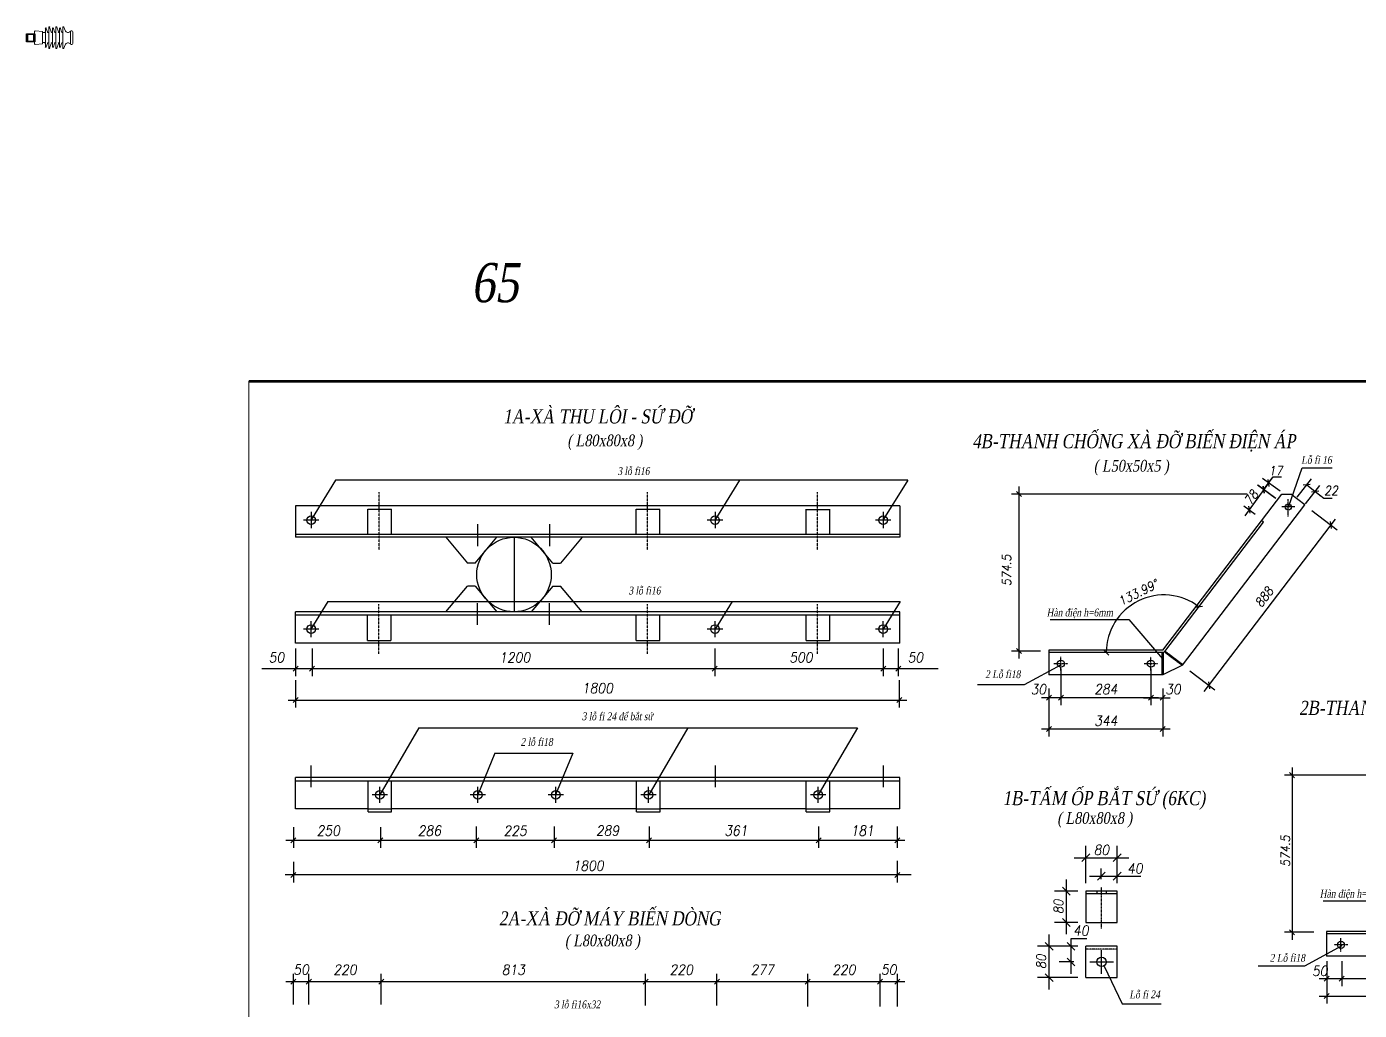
# Model space of a CAD drawing. Header units: inches. Extents: x -246336 to 136055, y -106871 to 69513.
# Drawn here: x 15254 to 26710, y 31356 to 39813 of the extents above; entities that cross this region are included whole.
import ezdxf
from ezdxf.enums import TextEntityAlignment as Align

# ---------------------------------------------------------------- set-up
doc = ezdxf.new("R2010")
doc.units = ezdxf.units.IN
doc.header["$MEASUREMENT"] = 0
doc.linetypes.add('DASHDOTX2', pattern=[2, 1, -0.5, 0, -0.5])
doc.linetypes.add('DASHEDX2', pattern=[1.5, 1, -0.5])
for name, color, linetype in [('COTSAT', 3, 'Continuous'), ('D-XA', 7, 'Continuous'), ('Layer1', 7, 'Continuous'), ('XA-TT1', 7, 'Continuous'), ('XA-TT2', 7, 'Continuous')]:
    doc.layers.add(name, color=color, linetype=linetype)
doc.styles.add('COM2', font='complex.shx', dxfattribs={"width": 0.9, "oblique": 10, "height": 2})
doc.styles.add('COM25', font='VNTIME_0.TTF', dxfattribs={"width": 0.8, "height": 2.5})
doc.styles.add('COM3', font='Vhtime.ttf', dxfattribs={"height": 3})
doc.dimstyles.new('PKT2', dxfattribs={"dimtxt": 2, "dimasz": 1.5, "dimexe": 3, "dimexo": 2, "dimgap": 1, "dimtad": 0, "dimtoh": 1, "dimdec": 1, "dimdsep": 46, "dimtxsty": 'COM2', "dimcen": -4, "dimdle": 3, "dimclrd": 4, "dimclre": 4, "dimadec": 0, "dimazin": 0, "dimtfac": 1, "dimtdec": 1, "dimtmove": 0, "dimatfit": 3, "dimfxl": 1, "dimtvp": 1, "dimtolj": 1, "dimtzin": 0, "dimarcsym": 0})

# ---------------------------------------------------------------- blocks, each defined once
blk = doc.blocks.new('_OBLIQUE')
at = {"color": 0, "linetype": 'ByBlock'}
blk.add_line((-0.5, -0.5), (0.5, 0.5), dxfattribs=at)
blk = doc.blocks.new('HAN')
at = {"layer": 'XA-TT2'}
for p, q in [((0, 0), (0, 0.4)), ((0.15, 0), (0.15, 0.4)), ((0.3, 0), (0.3, 0.4)), ((0.45, 0), (0.45, 0.4)), ((0.6, 0), (0.6, 0.4)), ((0.75, 0), (0.75, 0.4)), ((0.9, 0), (0.9, 0.4)), ((1.05, 0), (1.05, 0.4)), ((1.2, 0), (1.2, 0.4)), ((1.35, 0), (1.35, 0.4)), ((1.5, 0), (1.5, 0.4)), ((1.65, 0), (1.65, 0.4)), ((1.8, 0), (1.8, 0.4)), ((1.95, 0), (1.95, 0.4)), ((2.1, 0), (2.1, 0.4)), ((2.25, 0), (2.25, 0.4)), ((2.4, 0), (2.4, 0.4)), ((2.55, 0), (2.55, 0.4)), ((2.7, 0), (2.7, 0.4)), ((2.85, 0), (2.85, 0.4)), ((3, 0), (3, 0.4)), ((3.15, 0), (3.15, 0.4)), ((3.3, 0), (3.3, 0.4)), ((3.45, 0), (3.45, 0.4)), ((3.6, 0), (3.6, 0.4)), ((3.75, 0), (3.75, 0.4)), ((3.9, 0), (3.9, 0.4)), ((4.05, 0), (4.05, 0.4)), ((4.2, 0), (4.2, 0.4)), ((4.35, 0), (4.35, 0.4))]:
    blk.add_line(p, q, dxfattribs=at)
blk = doc.blocks.new('sdfdf')
at = {"layer": 'Layer1', "color": 9, "linetype": 'Continuous', "lineweight": 5}
for p, q in [((7998, 39681), (7998, 39629)), ((8067, 39683), (8005, 39688)), ((8067, 39629), (8067, 39683)), ((8083, 39672), (8067, 39672)), ((8091, 39708), (8091, 39629)), ((8109, 39678), (8099, 39708)), ((8120, 39720), (8120, 39629)), ((8142, 39678), (8128, 39720)), ((8152, 39708), (8152, 39629)), ((8170, 39678), (8161, 39708)), ((8181, 39720), (8181, 39629)), ((8203, 39678), (8190, 39720)), ((8214, 39708), (8214, 39629)), ((8231, 39678), (8222, 39708)), ((8242, 39720), (8242, 39629)), ((8260, 39691), (8251, 39720)), ((8307, 39683), (8307, 39629)), ((8328, 39629), (8328, 39679)), ((7998, 39576), (7998, 39629)), ((8067, 39575), (8005, 39570)), ((8067, 39629), (8067, 39575)), ((8083, 39586), (8067, 39586)), ((8091, 39550), (8091, 39629)), ((8109, 39580), (8099, 39549)), ((8120, 39538), (8120, 39629)), ((8142, 39580), (8128, 39538)), ((8152, 39550), (8152, 39629)), ((8170, 39580), (8161, 39549)), ((8181, 39538), (8181, 39629)), ((8203, 39580), (8190, 39538)), ((8214, 39550), (8214, 39629)), ((8231, 39580), (8222, 39549)), ((8242, 39538), (8242, 39629)), ((8260, 39567), (8251, 39538)), ((8307, 39574), (8307, 39629)), ((8328, 39629), (8328, 39579))]:
    blk.add_line(p, q, dxfattribs=at)
for centre, radius, start, end in [((8005, 39681), 6.7, 92.5489, 177.9344), ((8082, 39681), 9.23, 275.2806, 343.2481), ((8005, 39577), 6.7, 182.0656, 267.4511), ((8082, 39577), 9.23, 16.7519, 84.7194)]:
    blk.add_arc(centre, radius, start, end, dxfattribs=at)
at = {"layer": 'Layer1', "color": 9, "linetype": 'Continuous', "lineweight": 5, "extrusion": (0, 0, -1)}
for centre, major_axis, start_param, end_param in [((8095, 39708), (4.22, 0), 3.094054, 6.116831), ((8114, 39679), (5.71, 0), 0.402312, 2.8943), ((8124, 39719), (4.48, 0), 3.291437, 5.982469), ((8147, 39679), (5.71, 0), 0.402312, 2.8943), ((8157, 39708), (4.22, 0), 3.094054, 6.116831), ((8176, 39679), (5.71, 0), 0.402312, 2.8943), ((8185, 39719), (4.48, 0), 3.291437, 5.982469), ((8208, 39679), (5.71, 0), 0.402312, 2.8943), ((8218, 39708), (4.22, 0), 3.094054, 6.116831), ((8237, 39679), (5.71, 0), 0.402312, 2.8943), ((8247, 39719), (4.48, 0), 3.291437, 5.982469), ((8286, 39700), (27.3, 0), 0.67706, 2.781074), ((8317, 39677), (11.6, 0), 3.786737, 6.096978)]:
    blk.add_ellipse(centre, major_axis=major_axis, ratio=0.970874, start_param=start_param, end_param=end_param, dxfattribs=at)
at = {"layer": 'Layer1', "color": 9, "linetype": 'Continuous', "lineweight": 5}
for centre, major_axis, start_param, end_param in [((8095, 39550), (4.22, 0), 3.094054, 6.116831), ((8114, 39579), (5.71, 0), 0.402312, 2.8943), ((8124, 39539), (4.48, 0), 3.291437, 5.982469), ((8147, 39579), (5.71, 0), 0.402312, 2.8943), ((8157, 39550), (4.22, 0), 3.094054, 6.116831), ((8176, 39579), (5.71, 0), 0.402312, 2.8943), ((8185, 39539), (4.48, 0), 3.291437, 5.982469), ((8208, 39579), (5.71, 0), 0.402312, 2.8943), ((8218, 39550), (4.22, 0), 3.094054, 6.116831), ((8237, 39579), (5.71, 0), 0.402312, 2.8943), ((8247, 39539), (4.48, 0), 3.291437, 5.982469), ((8286, 39558), (27.3, 0), 0.67706, 2.781074), ((8317, 39581), (11.6, 0), 3.786737, 6.096978)]:
    blk.add_ellipse(centre, major_axis=major_axis, ratio=0.970874, start_param=start_param, end_param=end_param, dxfattribs=at)
at = {"layer": 'XA-TT1', "color": 7, "flags": 128}
for points in [[(8000, 39599), (8000, 39592), (7930, 39592), (7930, 39662), (7937, 39662)], [(7930, 39655), (7930, 39662), (8000, 39662), (8000, 39592), (7993, 39592)], [(7993, 39599), (7993, 39655), (7937, 39655)], [(7937, 39655), (7937, 39599), (7993, 39599)]]:
    blk.add_lwpolyline(points, dxfattribs=at)

msp = doc.modelspace()

# ---------------------------------------------------------------- linework, layer by layer
at = {"linetype": 'Continuous'}
for p, q in [((17699.892, 35641.017), (17699.892, 35502.275)), ((21171.687, 35641.017), (21171.687, 35502.275)), ((22616.858, 35641.017), (22616.858, 35502.275)), ((17765.938, 35570.995), (17632.828, 35570.995)), ((19128.745, 35535.052), (19128.745, 35347.489)), ((19749.886, 35535.052), (19749.886, 35347.489)), ((21237.734, 35570.995), (21104.623, 35570.995)), ((22682.904, 35570.995), (22549.794, 35570.995)), ((19128.745, 34670.189), (19128.745, 34857.752)), ((19749.886, 34670.189), (19749.886, 34857.752)), ((17765.938, 34634.246), (17632.828, 34634.246)), ((17699.892, 34564.223), (17699.892, 34702.966)), ((21237.734, 34634.246), (21104.623, 34634.246)), ((21171.687, 34564.223), (21171.687, 34702.966)), ((22682.904, 34634.246), (22549.794, 34634.246)), ((22616.858, 34564.223), (22616.858, 34702.966)), ((17699.892, 33273.42), (17699.892, 33460.983)), ((21174.986, 33273.42), (21174.986, 33460.983)), ((22618.986, 33273.42), (22618.986, 33460.983)), ((18291.18, 33139.344), (18291.18, 33278.086)), ((19133.093, 33139.344), (19133.093, 33278.086)), ((19803.079, 33139.344), (19803.079, 33278.086)), ((20600.457, 33139.344), (20600.457, 33278.086)), ((22058.783, 33139.344), (22058.783, 33278.086)), ((18357.226, 33209.366), (18224.116, 33209.366)), ((19199.139, 33209.366), (19066.028, 33209.366)), ((19869.125, 33209.366), (19736.015, 33209.366)), ((20666.503, 33209.366), (20533.392, 33209.366)), ((22124.829, 33209.366), (21991.719, 33209.366))]:
    msp.add_line(p, q, dxfattribs=at)
at = {"linetype": 'DASHDOTX2'}
msp.add_line((24491.812, 32416.205), (24491.812, 32060.904), dxfattribs=at)
at = {"const_width": 8.64}
msp.add_lwpolyline([(17164.348, 24439.359), (17164.348, 36763.805), (34012.348, 36763.805), (34012.348, 24439.359)], close=True, dxfattribs=at)
for centre, radius in [((26099.155, 35683.699), 26.957), ((24495.182, 31772.264), 40.435)]:
    msp.add_circle(centre, radius)
at = {"layer": 'COTSAT', "linetype": 'Continuous'}
for p, q in [((26156.055, 35683.699), (26045.003, 35683.699)), ((17756.372, 35570.995), (17645.319, 35570.995)), ((21228.167, 35570.995), (21117.115, 35570.995)), ((22673.337, 35570.995), (22562.285, 35570.995)), ((17756.372, 34634.246), (17645.319, 34634.246)), ((21228.167, 34634.246), (21117.115, 34634.246)), ((22673.337, 34634.246), (22562.285, 34634.246)), ((18347.659, 33209.366), (18236.607, 33209.366)), ((19189.572, 33209.366), (19078.52, 33209.366)), ((19859.558, 33209.366), (19748.506, 33209.366)), ((20656.936, 33209.366), (20545.884, 33209.366)), ((22115.262, 33209.366), (22004.21, 33209.366))]:
    msp.add_line(p, q, dxfattribs=at)
at = {"layer": 'D-XA'}
for p, q in [((24358.57, 31637.334), (24358.57, 31906.902)), ((24628.138, 31637.334), (24628.138, 31906.902))]:
    msp.add_line(p, q, dxfattribs=at)
at = {"layer": 'D-XA', "linetype": 'Continuous'}
for p, q in [((24495.182, 31671.176), (24495.182, 31873.352)), ((24394.094, 31772.264), (24596.27, 31772.264))]:
    msp.add_line(p, q, dxfattribs=at)
at = {"layer": 'D-XA'}
for centre in [(17699.892, 35570.995), (21171.687, 35570.995), (22616.858, 35570.995), (17699.892, 34634.246), (21171.687, 34634.246), (22616.858, 34634.246), (18291.18, 33209.366), (19133.093, 33209.366), (19803.079, 33209.366), (20600.457, 33209.366), (22058.783, 33209.366)]:
    msp.add_circle(centre, 37.066, dxfattribs=at)
at = {"layer": 'Defpoints', "linetype": 'ByBlock'}
msp.add_point((26099.155, 35683.699), dxfattribs=at)
at = {"layer": 'XA-TT1', "linetype": 'DASHEDX2'}
for p, q in [((18285.622, 35315.402), (18285.622, 35812.186)), ((20592.398, 35315.402), (20592.398, 35812.186)), ((22053.629, 35315.402), (22053.629, 35812.186)), ((18281.8, 34421.524), (18281.8, 34847.266)), ((20592.398, 34421.524), (20592.398, 34847.266)), ((22053.629, 34421.524), (22053.629, 34847.266))]:
    msp.add_line(p, q, dxfattribs=at)
at = {"layer": 'XA-TT1'}
for p, q in [((26043.889, 35794.632), (26120.367, 35794.632)), ((22759.908, 35692.3), (17565.108, 35692.3)), ((18003.156, 35422.732), (17565.108, 35422.732)), ((22759.908, 35422.732), (18003.156, 35422.732)), ((18003.156, 34782.508), (17565.108, 34782.508)), ((22759.908, 34782.508), (18003.156, 34782.508)), ((22759.908, 34512.94), (17565.108, 34512.94)), ((25020.523, 34431.891), (25020.523, 34239.824)), ((18003.156, 33357.629), (17565.108, 33357.629)), ((22759.908, 33357.629), (18003.156, 33357.629)), ((18188.803, 33088.061), (17565.108, 33088.061)), ((21956.406, 33088.061), (20700.256, 33088.061)), ((22759.908, 33088.061), (22158.582, 33088.061)), ((24358.57, 32381.202), (24358.57, 32111.634)), ((24628.138, 32357.614), (24358.57, 32357.614)), ((24628.138, 32357.614), (24358.57, 32357.614)), ((24452.893, 32381.202), (24452.893, 32357.614)), ((24452.893, 32381.202), (24452.893, 32357.614)), ((24533.815, 32381.202), (24533.815, 32357.614)), ((24533.815, 32381.202), (24533.815, 32357.614)), ((24628.138, 32111.634), (24628.138, 32381.202)), ((24358.57, 32111.634), (24628.138, 32111.634)), ((24358.57, 32111.634), (24628.138, 32111.634)), ((24358.57, 31637.334), (24628.138, 31637.334)), ((24358.57, 31637.334), (24628.138, 31637.334))]:
    msp.add_line(p, q, dxfattribs=at)
at = {"layer": 'XA-TT1', "linetype": 'DASHDOTX2', "ltscale": 0.2}
for p, q in [((26099.155, 35602.857), (26099.155, 35751.604)), ((24144.512, 34276.649), (24144.512, 34395.07)), ((24918.386, 34277.024), (24918.386, 34395.444)), ((24203.723, 34335.859), (24085.302, 34335.859)), ((24977.596, 34336.234), (24859.175, 34336.234)), ((26552.275, 31859.709), (26552.275, 31978.13)), ((26611.486, 31918.92), (26493.065, 31918.92))]:
    msp.add_line(p, q, dxfattribs=at)
at = {"layer": 'XA-TT1', "linetype": 'DASHEDX2', "ltscale": 3}
for p, q in [((18188.295, 35665.343), (18390.471, 35665.343)), ((18188.295, 35445.724), (18188.295, 35665.343)), ((18390.471, 35445.724), (18390.471, 35665.343)), ((20495.071, 35445.724), (20495.071, 35665.343)), ((20495.071, 35665.343), (20697.247, 35665.343)), ((20697.247, 35445.724), (20697.247, 35665.343)), ((21956.302, 35445.724), (21956.302, 35665.343)), ((21956.302, 35661.378), (22158.478, 35661.378)), ((22158.478, 35445.724), (22158.478, 35665.343)), ((17565.108, 35449.689), (22759.908, 35449.689)), ((17565.108, 34755.551), (22759.908, 34755.551)), ((18184.473, 34535.932), (18184.473, 34755.551)), ((18386.649, 34535.932), (18386.649, 34755.551)), ((20495.071, 34535.932), (20495.071, 34755.551)), ((20697.247, 34535.932), (20697.247, 34755.551)), ((21956.302, 34535.932), (21956.302, 34755.551)), ((22158.478, 34535.932), (22158.478, 34755.551)), ((18184.473, 34535.932), (18386.649, 34535.932)), ((20495.071, 34535.932), (20697.247, 34535.932)), ((21956.302, 34535.932), (22158.478, 34535.932)), ((18188.803, 33088.061), (18390.979, 33088.061)), ((20498.08, 33088.061), (20700.256, 33088.061)), ((21956.406, 33088.061), (22158.582, 33088.061))]:
    msp.add_line(p, q, dxfattribs=at)
at = {"layer": 'XA-TT1', "linetype": 'Continuous'}
for p, q in [((17565.108, 33330.672), (17914.693, 33330.672)), ((17914.693, 33330.672), (22759.908, 33330.672)), ((18188.803, 33064.037), (18188.803, 33330.672)), ((18390.979, 33064.037), (18390.979, 33330.672)), ((20498.08, 33064.037), (20498.08, 33330.672)), ((20700.256, 33064.037), (20700.256, 33330.672)), ((21956.406, 33064.037), (21956.406, 33330.672)), ((22158.582, 33064.037), (22158.582, 33330.672)), ((18188.803, 33064.037), (18390.979, 33064.037)), ((20498.08, 33088.061), (18390.979, 33088.061)), ((20498.08, 33064.037), (20700.256, 33064.037)), ((21956.406, 33064.037), (22158.582, 33064.037))]:
    msp.add_line(p, q, dxfattribs=at)
at = {"layer": 'XA-TT1', "linetype": 'DASHEDX2', "ltscale": 0.5}
msp.add_line((24628.138, 31883.315), (24358.57, 31883.315), dxfattribs=at)
at = {"layer": 'XA-TT1'}
for points in [[(17565.108, 35692.3), (17565.108, 35422.732)], [(22759.908, 35692.3), (22759.908, 35422.732)], [(17565.108, 34512.94), (17565.108, 34782.508)], [(22759.908, 34512.94), (22759.908, 34782.508)], [(25020.754, 34452.108), (24042.068, 34452.111)], [(24042.068, 34452.111), (24042.068, 34239.826)], [(25020.523, 34431.891), (24042.068, 34431.893)], [(25020.523, 34239.824), (24042.068, 34239.826)], [(17565.108, 33088.061), (17565.108, 33357.629)], [(22759.908, 33088.061), (22759.908, 33357.629)], [(27368.409, 32035.169), (26428.364, 32035.171)], [(26428.364, 32035.171), (26428.364, 31822.886)], [(27368.178, 32014.951), (26428.364, 32014.953)], [(27368.178, 31822.884), (26428.364, 31822.886)]]:
    msp.add_lwpolyline(points, dxfattribs=at)
at = {"layer": 'XA-TT1', "linetype": 'Continuous'}
for points in [[(24628.138, 32381.202), (24358.57, 32381.202)], [(24628.138, 31906.902), (24358.57, 31906.902)]]:
    msp.add_lwpolyline(points, dxfattribs=at)
at = {"layer": 'XA-TT2', "color": 8}
for p, q in [((26105.18, 35690.123), (26219.884, 36021.417)), ((26219.884, 36021.417), (26477.194, 36021.417)), ((17910.142, 35914.298), (17699.892, 35571.646)), ((22828.178, 35914.298), (17910.142, 35914.298)), ((21383.115, 35914.298), (21176.281, 35578.195)), ((22828.178, 35914.298), (22620.943, 35577.544)), ((23784.181, 35859.615), (23784.181, 34379.517)), ((25926.865, 35884.037), (25725.217, 35607.119)), ((25985.931, 35759.905), (25834.989, 35869.819)), ((25993.392, 35755.434), (25836.337, 35869.799)), ((26028.93, 35818.955), (25877.988, 35928.869)), ((25887.372, 35831.674), (25968.516, 35943.108)), ((25930.371, 35890.724), (25968.274, 35942.775)), ((25968.274, 35942.775), (26039.866, 35942.775)), ((26174.911, 35766.837), (26297.684, 35924.888)), ((26247.638, 35710.342), (26370.412, 35868.393)), ((26257.932, 35873.713), (26381.834, 35777.466)), ((25747.401, 35794.815), (23719.381, 35794.815)), ((26330.66, 35817.218), (26405.67, 35758.951)), ((26405.67, 35758.951), (26475.614, 35758.951)), ((25718.121, 35692.446), (25815.745, 35621.357)), ((26302.26, 35652.991), (26518.43, 35488.249)), ((25377.495, 34098.059), (26506.169, 35579.066)), ((17844.583, 34871.092), (17698.43, 34633.595)), ((17844.583, 34871.092), (22763.964, 34871.743)), ((21318.794, 34871.743), (21172.641, 34634.246)), ((22763.964, 34871.743), (22617.811, 34634.246)), ((24052.87, 34715.283), (24729.825, 34715.283)), ((24729.825, 34715.283), (25017.891, 34377.232)), ((17566.02, 34466.067), (17566.02, 34228.938)), ((17707.316, 34466.067), (17707.316, 34228.938)), ((21169.058, 34466.067), (21169.058, 34228.938)), ((22617.338, 34466.067), (22617.338, 34228.938)), ((22746.86, 34466.067), (22746.86, 34228.938)), ((23970.027, 34444.317), (23719.381, 34444.317)), ((17277.065, 34293.738), (23089.593, 34293.738)), ((24146.354, 34327.538), (23828.2, 34154.219)), ((24144.512, 34292.659), (24144.512, 33978.765)), ((24918.386, 34292.659), (24918.386, 33978.765)), ((25252.143, 34275.063), (25468.312, 34110.32)), ((17566.02, 34195.565), (17566.02, 33958.435)), ((22755.526, 34195.565), (22755.526, 33958.435)), ((23828.2, 34154.219), (23429.061, 34154.219)), ((24209.312, 34043.565), (23977.268, 34043.565)), ((24042.068, 34123.956), (24042.068, 33710.484)), ((24042.068, 34123.956), (24042.068, 33978.765)), ((24983.186, 34043.565), (24079.712, 34043.565)), ((24144.512, 34116.843), (24144.512, 33978.765)), ((24853.586, 34043.565), (25085.323, 34043.565)), ((24918.386, 34116.843), (24918.386, 33978.765)), ((25020.523, 34123.954), (25020.523, 33710.484)), ((25020.523, 34094.911), (25020.523, 33978.765)), ((17501.22, 34023.235), (22820.326, 34023.235)), ((18625.033, 33783.547), (18289.208, 33209.366)), ((18625.033, 33783.547), (22395.052, 33783.547)), ((20937.235, 33783.547), (20601.41, 33209.366)), ((22395.052, 33783.547), (22059.227, 33209.366)), ((23977.268, 33775.284), (25085.323, 33775.284)), ((19278.737, 33566.39), (19132.584, 33209.366)), ((19278.737, 33566.39), (19948.187, 33566.759)), ((19948.187, 33566.759), (19801.616, 33208.715)), ((28095.056, 33377.875), (26067.036, 33377.875)), ((26131.836, 33442.675), (26131.836, 31962.577)), ((17547.845, 32930.288), (17547.845, 32753.305)), ((18295.882, 32930.288), (18295.882, 32753.305)), ((18295.882, 32930.288), (18295.882, 32753.305)), ((19119.191, 32938.057), (19119.191, 32753.305)), ((19119.191, 32938.057), (19119.191, 32753.305)), ((19788.18, 32938.057), (19788.18, 32753.305)), ((19788.18, 32938.057), (19788.18, 32753.305)), ((20605.207, 32938.057), (20605.207, 32753.305)), ((20605.207, 32938.057), (20605.207, 32753.305)), ((22062.576, 32938.057), (22062.576, 32753.305)), ((22062.576, 32938.057), (22062.576, 32753.305)), ((22738.269, 32938.057), (22738.269, 32753.305)), ((17483.045, 32818.105), (18063.823, 32818.105)), ((17934.223, 32818.105), (19183.991, 32818.105)), ((19054.391, 32818.105), (19852.98, 32818.105)), ((19723.38, 32818.105), (20957.59, 32818.105)), ((20827.99, 32818.105), (21541.011, 32818.105)), ((21411.411, 32818.105), (22350.021, 32818.105)), ((22220.421, 32818.105), (22803.069, 32818.105)), ((24358.57, 32448.594), (24358.57, 32769.231)), ((24628.138, 32448.594), (24628.138, 32769.231)), ((24257.482, 32668.143), (24729.226, 32668.143)), ((17547.845, 32633.234), (17547.845, 32456.251)), ((22738.269, 32641.003), (22738.269, 32456.251)), ((24491.812, 32483.597), (24491.812, 32574.759)), ((24628.138, 32448.594), (24628.138, 32574.759)), ((22856.847, 32521.051), (17476.004, 32521.051)), ((24191.436, 32482.29), (24191.436, 32010.546)), ((24390.724, 32508.971), (24628.138, 32508.971)), ((24628.138, 32508.971), (24832.012, 32508.971)), ((24291.178, 32381.202), (24090.348, 32381.202)), ((26400.525, 32298.343), (27077.48, 32298.343)), ((24291.178, 32111.634), (24090.348, 32111.634)), ((24044.392, 31536.246), (24044.392, 32007.99)), ((24231.819, 31974.294), (24368.3, 31974.294)), ((24231.819, 31906.902), (24231.819, 31974.294)), ((26317.682, 32027.377), (26067.036, 32027.377)), ((24291.178, 31906.902), (23943.304, 31906.902)), ((24291.178, 31906.902), (24130.731, 31906.902)), ((24231.819, 31671.176), (24231.819, 31906.902)), ((26558.41, 31910.598), (26240.256, 31737.279)), ((24254.991, 31772.264), (24130.731, 31772.264)), ((26240.256, 31737.279), (25841.118, 31737.279)), ((26430.159, 31779.17), (26430.159, 31564.608)), ((26558.963, 31779.17), (26558.963, 31564.608)), ((26558.963, 31779.17), (26558.963, 31564.608)), ((17547.452, 31406.909), (17547.452, 31668.735)), ((17680.158, 31406.909), (17680.158, 31668.735)), ((17680.158, 31406.909), (17680.158, 31668.735)), ((18302.218, 31406.909), (18302.218, 31668.735)), ((18302.218, 31406.909), (18302.218, 31668.735)), ((20574.811, 31398.625), (20574.811, 31668.735)), ((20574.811, 31398.625), (20574.811, 31668.735)), ((21188.577, 31398.625), (21188.577, 31668.735)), ((21188.577, 31398.625), (21188.577, 31668.735)), ((21968.225, 31390.342), (21968.225, 31668.735)), ((21968.225, 31390.342), (21968.225, 31668.735)), ((22590.286, 31390.342), (22590.286, 31668.735)), ((22590.286, 31390.342), (22590.286, 31668.735)), ((22739.58, 31390.342), (22739.58, 31668.735)), ((24291.178, 31637.334), (23943.304, 31637.334)), ((26365.359, 31629.408), (26623.763, 31629.408)), ((26494.163, 31629.408), (27332.182, 31629.408)), ((17482.652, 31603.935), (17744.958, 31603.935)), ((17615.358, 31603.935), (18367.018, 31603.935)), ((18237.418, 31603.935), (20639.611, 31603.935)), ((20510.011, 31603.935), (21253.377, 31603.935)), ((21123.777, 31603.935), (22033.025, 31603.935)), ((21903.425, 31603.935), (22655.086, 31603.935)), ((22525.486, 31603.935), (22804.38, 31603.935)), ((26430.159, 31562.001), (26430.159, 31414.527)), ((26365.359, 31479.327), (27448.106, 31479.327))]:
    msp.add_line(p, q, dxfattribs=at)
at = {"layer": 'XA-TT2'}
for p, q in [((25020.754, 34452.108), (26043.889, 35794.632)), ((26240.83, 35702.827), (26120.367, 35794.632)), ((25189.596, 34323.434), (26240.83, 35702.827)), ((25036.834, 34439.854), (25885.607, 35553.585)), ((25885.607, 35553.585), (25869.527, 35565.84)), ((19443.776, 35422.732), (19443.776, 34782.508)), ((25026.724, 34433.549), (25020.523, 34431.891)), ((25032.154, 34436.276), (25026.724, 34433.549)), ((25036.834, 34439.854), (25032.154, 34436.276)), ((25036.834, 34439.854), (25189.596, 34323.434)), ((25189.596, 34323.434), (25020.523, 34239.824))]:
    msp.add_line(p, q, dxfattribs=at)
at = {"layer": 'XA-TT2', "color": 2}
for p, q in [((18857.844, 35422.943), (19043.172, 35201.358)), ((19110.564, 35201.358), (19295.892, 35422.943)), ((19776.989, 35201.358), (19591.661, 35422.943)), ((20029.709, 35422.943), (19844.381, 35201.358)), ((19110.564, 35201.358), (19043.172, 35201.358)), ((19776.989, 35201.358), (19844.381, 35201.358)), ((18857.844, 34782.298), (19043.172, 35003.882)), ((19110.564, 35003.882), (19043.172, 35003.882)), ((19110.564, 35003.882), (19295.892, 34782.298)), ((19776.989, 35003.882), (19591.661, 34782.298)), ((19776.989, 35003.882), (19844.381, 35003.882)), ((20029.709, 34782.298), (19844.381, 35003.882))]:
    msp.add_line(p, q, dxfattribs=at)
at = {"layer": 'XA-TT2', "const_width": 21.6}
msp.add_lwpolyline([(34012.348, 36763.805), (17164.348, 36763.805)], dxfattribs=at)
at = {"layer": 'XA-TT2'}
for points in [[(24144.512, 34366.186, -1), (24144.512, 34305.533, -1)], [(26552.275, 31949.246, -1), (26552.275, 31888.593, -1)]]:
    msp.add_lwpolyline(points, format="xyb", close=True, dxfattribs=at)
for centre, radius in [((19443.776, 35102.62), 320.112), ((24918.386, 34335.859), 30.326)]:
    msp.add_circle(centre, radius, dxfattribs=at)
at = {"layer": 'XA-TT2', "color": 8}
msp.add_arc((25030.766, 34431.891), 495.632, 52.6890167, 179.9998718, dxfattribs=at)

# ---------------------------------------------------------------- block references
msp.add_blockref('sdfdf', (7324.145, 89.15))
at = {"layer": 'XA-TT1', "zscale": 40.46149275337744}
for p, xscale, yscale, rotation in [((25029.258, 34424.315), 40.46149275335847, -46.9580540151328, 270), ((25048.262, 34441.968), 40.46149275337936, -43.04493418062702, 322.9951925177077)]:
    msp.add_blockref('HAN', p, dxfattribs=dict(at, xscale=xscale, yscale=yscale, rotation=rotation))
at = {"layer": 'XA-TT2', "color": 8}
for p, xscale, yscale, zscale, rotation in [((25887.372, 35831.674), 43.1999999999993, 43.20000000000073, 43.2, 233.9384020150318), ((25888.721, 35831.654), 43.1999999999993, 43.20000000000073, 43.2, 53.93840201503177), ((25930.371, 35890.724), 43.1999999999993, 43.20000000000073, 43.2, 53.93840201503177), ((26257.932, 35873.713), 43.19999999999706, 43.20000000000073, 43.2, 142.1599094092799), ((23784.181, 35794.815), 43.20000000000073, 43.20000000000073, 43.2, 90), ((26330.66, 35817.218), 43.19999999999706, 43.20000000000073, 43.2, 322.1599094092799), ((25763.362, 35659.502), 43.1999999999993, 43.20000000000073, 43.2, 233.9384020150318), ((26466.891, 35527.527), 43.19999999997886, 43.20000000000073, 43.2, 52.68901666401419), ((25331.188, 34826.095), 43.20000000002103, 43.20000000000073, 43.2, 322.6890166640204), ((23784.181, 34444.317), 43.20000000000073, 43.20000000000073, 43.2, 270), ((24535.134, 34431.892), 43.20000000002884, 43.20000000000073, 43.2, 269.9998717971734), ((17566.02, 34293.738), 43.19999999999709, 43.20000000000073, 43.2, 180), ((17707.316, 34293.738), 43.19999999999709, 43.20000000000073, 43.2, 180), ((21169.058, 34293.738), 43.19999999999709, 43.20000000000073, 43.2, 180), ((22617.338, 34293.738), 43.19999999999709, 43.20000000000073, 43.2, 180), ((22746.86, 34293.738), 43.19999999999709, 43.20000000000073, 43.2, 180), ((25416.773, 34149.598), 43.19999999997005, 43.20000000000073, 43.2, 232.6890166640295), ((17566.02, 34023.235), 43.19999999999709, 43.20000000000073, 43.2, 180), ((24042.068, 34043.565), 43.19999999999709, 43.20000000000073, 43.2, 180), ((24144.512, 34043.565), 43.19999999999709, 43.20000000000073, 43.2, 180), ((24918.386, 34043.565), 43.19999999999709, 43.20000000000073, 43.2, 180), ((24042.068, 33775.284), 43.19999999999709, 43.20000000000073, 43.2, 180), ((26131.836, 33377.875), 43.20000000000073, 43.20000000000073, 43.2, 90), ((17547.845, 32818.105), 43.19999999999709, 43.20000000000073, 43.2, 180), ((18295.882, 32818.105), 43.19999999999709, 43.20000000000073, 43.2, 180), ((19119.191, 32818.105), 43.19999999999709, 43.20000000000073, 43.2, 180), ((19788.18, 32818.105), 43.19999999999709, 43.20000000000073, 43.2, 180), ((20605.207, 32818.105), 43.19999999999709, 43.20000000000073, 43.2, 180), ((22062.576, 32818.105), 43.19999999999709, 43.20000000000073, 43.2, 180), ((24358.57, 32668.143), 67.39199999999255, 67.391999999978, 67.392, 180), ((17547.845, 32521.051), 43.19999999999709, 43.20000000000073, 43.2, 180), ((24491.812, 32508.971), 67.39199999999255, 67.391999999978, 67.392, 180), ((24191.436, 32381.202), 67.391999999978, 67.391999999978, 67.392, 90), ((24191.436, 32111.634), 67.391999999978, 67.391999999978, 67.392, 270), ((26131.836, 32027.377), 43.20000000000073, 43.20000000000073, 43.2, 270), ((24044.392, 31906.902), 67.391999999978, 67.391999999978, 67.392, 90), ((24231.819, 31906.902), 67.391999999978, 67.391999999978, 67.392, 90), ((24231.819, 31772.264), 67.391999999978, 67.391999999978, 67.392, 270), ((17547.452, 31603.935), 43.19999999999709, 43.20000000000073, 43.2, 180), ((17680.158, 31603.935), 43.19999999999709, 43.20000000000073, 43.2, 180), ((18302.218, 31603.935), 43.19999999999709, 43.20000000000073, 43.2, 180), ((20574.811, 31603.935), 43.19999999999709, 43.20000000000073, 43.2, 180), ((21188.577, 31603.935), 43.19999999999709, 43.20000000000073, 43.2, 180), ((21968.225, 31603.935), 43.19999999999709, 43.20000000000073, 43.2, 180), ((22590.286, 31603.935), 43.19999999999709, 43.20000000000073, 43.2, 180), ((24044.392, 31637.334), 67.391999999978, 67.391999999978, 67.392, 270), ((26430.159, 31629.408), 43.19999999999709, 43.20000000000073, 43.2, 180), ((26558.963, 31629.408), 43.19999999999709, 43.20000000000073, 43.2, 180), ((26430.159, 31479.327), 43.19999999999709, 43.20000000000073, 43.2, 180)]:
    msp.add_blockref('_OBLIQUE', p, dxfattribs=dict(at, xscale=xscale, yscale=yscale, zscale=zscale, rotation=rotation))
for p, xscale, yscale, zscale in [((22755.526, 34023.235), 43.19999999999709, 43.20000000000073, 43.2), ((24144.512, 34043.565), 43.19999999999709, 43.20000000000073, 43.2), ((24918.386, 34043.565), 43.19999999999709, 43.20000000000073, 43.2), ((25020.523, 34043.565), 43.19999999999709, 43.20000000000073, 43.2), ((25020.523, 33775.284), 43.19999999999709, 43.20000000000073, 43.2), ((18295.882, 32818.105), 43.19999999999709, 43.20000000000073, 43.2), ((19119.191, 32818.105), 43.19999999999709, 43.20000000000073, 43.2), ((19788.18, 32818.105), 43.19999999999709, 43.20000000000073, 43.2), ((20605.207, 32818.105), 43.19999999999709, 43.20000000000073, 43.2), ((22062.576, 32818.105), 43.19999999999709, 43.20000000000073, 43.2), ((22738.269, 32818.105), 43.19999999999709, 43.20000000000073, 43.2), ((24628.138, 32668.143), 67.39199999999255, 67.391999999978, 67.392), ((22738.269, 32521.051), 43.19999999999709, 43.20000000000073, 43.2), ((24628.138, 32508.971), 67.39199999999255, 67.391999999978, 67.392), ((17680.158, 31603.935), 43.19999999999709, 43.20000000000073, 43.2), ((18302.218, 31603.935), 43.19999999999709, 43.20000000000073, 43.2), ((20574.811, 31603.935), 43.19999999999709, 43.20000000000073, 43.2), ((21188.577, 31603.935), 43.19999999999709, 43.20000000000073, 43.2), ((21968.225, 31603.935), 43.19999999999709, 43.20000000000073, 43.2), ((22590.286, 31603.935), 43.19999999999709, 43.20000000000073, 43.2), ((22739.58, 31603.935), 43.19999999999709, 43.20000000000073, 43.2), ((26558.963, 31629.408), 43.19999999999709, 43.20000000000073, 43.2)]:
    msp.add_blockref('_OBLIQUE', p, dxfattribs=dict(at, xscale=xscale, yscale=yscale, zscale=zscale))

# ---------------------------------------------------------------- texts
at = {"style": 'COM3', "oblique": 10, "width": 0.8}
for s, p in [('1A-xµ thu l«i - sø ®ì', (19350.073, 36401.623)), ('4b-thanh chèng xµ ®ì biÕn ®iÖn ¸p ', (23382.848, 36188.803)), ('2b-thanh chèng xµ ®ì biÕn dßng', (26192.57, 33895.759)), ('1b-tÊm èp b¾t sø (6kc)', (23643.502, 33120.091)), ('2A-Xµ ®ì m¸y biÕn dßng', (19313.808, 32086.362))]:
    msp.add_text(s, height=121.3056, dxfattribs=at).set_placement(p)
at = {"char_height": 80.8704, "attachment_point": 5, "rotation": 90, "style": 'COM2'}
for insert in [(24124.044, 32246.418), (23974.658, 31773.751)]:
    msp.add_mtext('\\A1;80', dxfattribs=dict(at, insert=insert))
at = {"layer": 'D-XA', "style": 'COM25', "oblique": 10, "width": 0.8}
for s, height, p in [('65', 336.96, (19479.39, 37443.967)), ('Lç fi 16', 67.392, (26473.114, 36054.789)), ('3 lç fi16', 67.392, (20608.569, 35958.537)), ('3 lç fi16', 67.392, (20703.368, 34931.166)), ('2 Lç fi18', 67.392, (23797.368, 34212.094)), ('3 lç fi 24 ®Ó b¾t sø', 67.392, (20635.758, 33850.187)), ('2 lç fi18', 67.392, (19776.928, 33629.634)), ('2 Lç fi18', 67.392, (26243.772, 31773.714)), ('Lç fi 24', 67.392, (24996.298, 31459.224)), ('3 lç fi16x32', 67.392, (20186.396, 31373.416))]:
    msp.add_text(s, height=height, dxfattribs=at).set_placement(p, align=Align.RIGHT)
for s, height, p in [('( L80x80x8 )', 101.088, (19902.68, 36205.381)), ('( L50x50x5 )', 101.088, (24427.592, 35987.355)), ('Hµn ®iÖn h=6mm', 67.392, (24022.745, 34742.781)), ('( L80x80x8 )', 101.088, (24113.92, 32959.28)), ('Hµn ®iÖn h=6mm', 67.392, (26370.4, 32325.841)), ('( L80x80x8 )', 101.088, (19882.004, 31906.633))]:
    msp.add_text(s, height=height, dxfattribs=at).set_placement(p)
at = {"layer": 'XA-TT2', "attachment_point": 5, "style": 'COM2'}
for s, insert, char_height in [('\\A1;17', (25991.639, 35996.329), 77.76), ('\\A1;22', (26467.248, 35825.145), 77.76), ('\\A1;50', (17401.988, 34389.972), 86.4), ('1200', (19450.311, 34389.972), 86.4), ('500', (21910.089, 34389.972), 86.4), ('\\A1;50', (22894, 34389.972), 86.4), ('1800', (20160.773, 34125.646), 86.4), ('\\A1;30', (23951.236, 34116.627), 86.4), ('\\A1;284', (24531.449, 34116.627), 86.4), ('\\A1;30', (25108.609, 34116.627), 86.4), ('\\A1;344', (24531.296, 33845.451), 86.4), ('250', (17847.65, 32900.966), 86.4), ('286', (18716.815, 32901.06), 86.4), ('225', (19453.686, 32900.56), 86.4), ('289', (20247.717, 32901.465), 86.4), ('361', (21351.938, 32901.06), 86.4), ('181', (22437.529, 32900.966), 86.4), ('\\A1;80', (24493.354, 32735.535), 86.4), ('1800', (20081.106, 32599.205), 86.4), ('\\A1;40', (24780.619, 32576.363), 86.4), ('\\A1;40', (24316.907, 32041.686), 86.4), ('\\A1;50', (17613.805, 31706.346), 86.4), ('\\A1;220', (17991.188, 31705.565), 86.4), ('\\A1;813', (19438.515, 31705.565), 86.4), ('\\A1;220', (20881.694, 31705.565), 86.4), ('\\A1;277', (21578.401, 31705.565), 86.4), ('\\A1;220', (22279.255, 31705.565), 86.4), ('\\A1;50', (22664.933, 31706.346), 86.4), ('\\A1;50', (26369.756, 31695.07), 86.4)]:
    msp.add_mtext(s, dxfattribs=dict(at, insert=insert, char_height=char_height))
at = {"layer": 'XA-TT2', "char_height": 77.76, "attachment_point": 5, "style": 'COM2'}
for s, insert, rotation in [('\\A1;78', (25780.945, 35765.206), 53.938402), ('\\A1; 574.5', (23677.707, 35114.096), 90), ('\\A1;133.99{\\Fsimplex.shx;°}', (24808.686, 34948.087), 26.3444442), ('\\A1;888', (25891.805, 34909.773), 52.6890167), ('\\A1; 574.5', (26075.137, 32700.94), 90)]:
    msp.add_mtext(s, dxfattribs=dict(at, insert=insert, rotation=rotation))

# ---------------------------------------------------------------- leaders
at = {"layer": 'XA-TT2', "color": 8}
msp.add_leader([(24517.37, 31737.297), (24671.101, 31413.64), (25007.259, 31412.88)], dimstyle='PKT2', dxfattribs=at)

doc.saveas('drawing.dxf')
